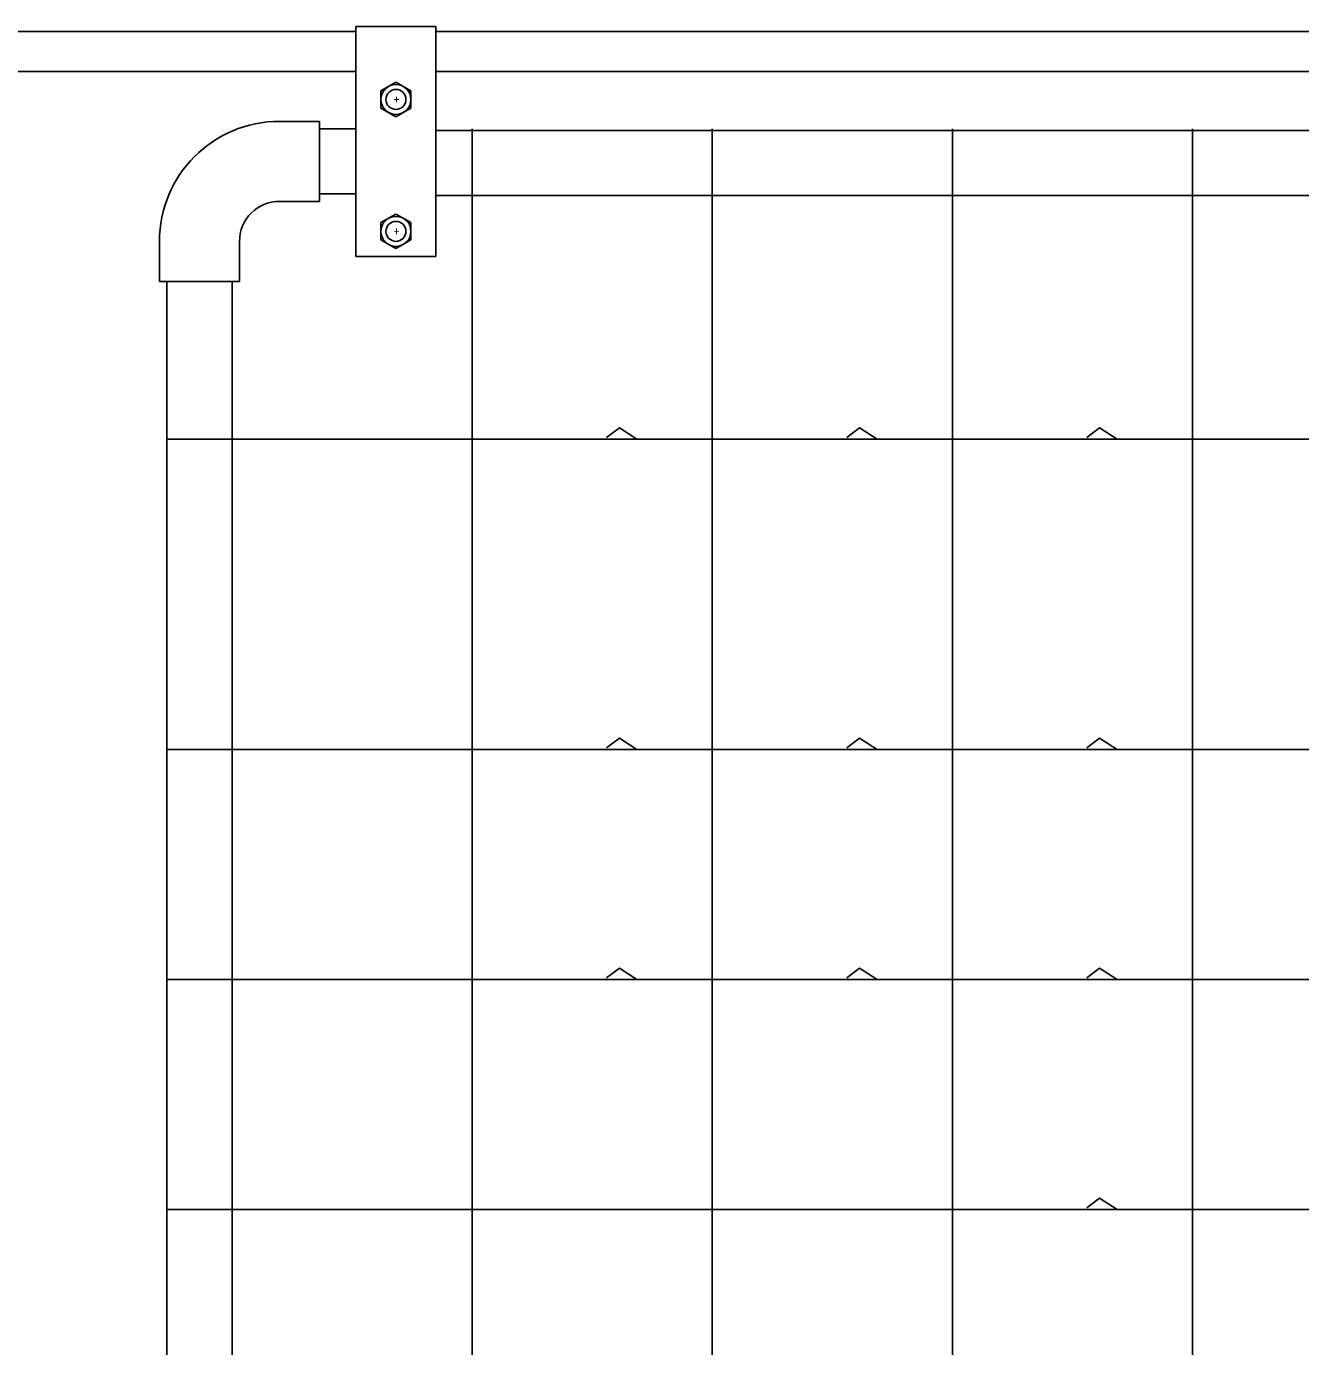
# Model space of a CAD drawing. Extents: x 997.6 to 1036.8, y 998.9 to 1022.7.
# Drawn here: x 1023.268 to 1024.263, y 1018.131 to 1019.162 of the extents above; entities that cross this region are included whole.
import ezdxf

# ---------------------------------------------------------------- set-up
doc = ezdxf.new("R2010")
doc.units = 0
doc.layers.add('Level 1', color=7, linetype='Continuous')

msp = doc.modelspace()

# ---------------------------------------------------------------- linework, layer by layer
at = {"layer": 'Level 1'}
for p, q in [((1023.5255, 1019.1579), (1023.0938, 1019.1579)), ((1023.5255, 1019.1618), (1023.588, 1019.1618)), ((1023.5255, 1018.9821), (1023.5255, 1019.1618)), ((1023.588, 1019.1618), (1023.588, 1018.9821)), ((1023.588, 1019.1579), (1025.0539, 1019.1579)), ((1023.5255, 1019.1267), (1023.0938, 1019.1267)), ((1023.588, 1019.1267), (1025.0539, 1019.1267)), ((1023.5451, 1019.1116), (1023.5568, 1019.1183)), ((1023.5451, 1019.1116), (1023.5451, 1019.0981)), ((1023.5685, 1019.1116), (1023.5568, 1019.1183)), ((1023.5685, 1019.1116), (1023.5685, 1019.0981)), ((1023.5568, 1019.0913), (1023.5451, 1019.0981)), ((1023.5568, 1019.0913), (1023.5685, 1019.0981)), ((1023.4972, 1019.0876), (1023.4659, 1019.0876)), ((1023.4972, 1019.0251), (1023.4972, 1019.0876)), ((1023.5255, 1019.0818), (1023.4972, 1019.0818)), ((1024.8097, 1019.0806), (1023.588, 1019.0806)), ((1023.6163, 1019.0818), (1023.6163, 1016.7809)), ((1023.8038, 1019.0818), (1023.8038, 1016.7809)), ((1023.9914, 1019.0818), (1023.9914, 1016.7809)), ((1024.1789, 1019.0818), (1024.1789, 1016.7809)), ((1023.5255, 1019.031), (1023.4972, 1019.031)), ((1024.8097, 1019.0298), (1023.588, 1019.0298)), ((1023.4972, 1019.0251), (1023.4659, 1019.0251)), ((1023.5451, 1019.0086), (1023.5568, 1019.0153)), ((1023.5451, 1019.0086), (1023.5451, 1018.9951)), ((1023.5685, 1019.0086), (1023.5568, 1019.0153)), ((1023.5685, 1019.0086), (1023.5685, 1018.9951)), ((1023.3722, 1018.9626), (1023.3722, 1018.9938)), ((1023.4347, 1018.9938), (1023.4347, 1018.9626)), ((1023.5568, 1018.9883), (1023.5451, 1018.9951)), ((1023.5568, 1018.9883), (1023.5685, 1018.9951)), ((1023.588, 1018.9821), (1023.5255, 1018.9821)), ((1023.4347, 1018.9626), (1023.3722, 1018.9626)), ((1023.378, 1016.9001), (1023.378, 1018.9626)), ((1023.4288, 1016.9001), (1023.4288, 1018.9626)), ((1023.378, 1018.8396), (1025.2674, 1018.8396)), ((1023.378, 1018.5973), (1025.2674, 1018.5973)), ((1023.378, 1018.4177), (1025.2674, 1018.4177)), ((1023.378, 1018.238), (1025.2674, 1018.238))]:
    msp.add_line(p, q, dxfattribs=at)
for points in [[(1023.7213, 1018.8408), (1023.7313, 1018.8483), (1023.745, 1018.8396)], [(1023.9088, 1018.8408), (1023.9188, 1018.8483), (1023.9325, 1018.8396)], [(1024.0963, 1018.8408), (1024.1063, 1018.8483), (1024.12, 1018.8396)], [(1023.7213, 1018.5986), (1023.7313, 1018.6061), (1023.745, 1018.5973)], [(1023.9088, 1018.5986), (1023.9188, 1018.6061), (1023.9325, 1018.5973)], [(1024.0963, 1018.5986), (1024.1063, 1018.6061), (1024.12, 1018.5973)], [(1023.7213, 1018.4189), (1023.7313, 1018.4264), (1023.745, 1018.4177)], [(1023.9088, 1018.4189), (1023.9188, 1018.4264), (1023.9325, 1018.4177)], [(1024.0963, 1018.4189), (1024.1063, 1018.4264), (1024.12, 1018.4177)], [(1024.0963, 1018.2393), (1024.1063, 1018.2468), (1024.12, 1018.238)]]:
    msp.add_lwpolyline(points, dxfattribs=at)
for centre, radius in [((1023.5568, 1019.1048), 0.0117), ((1023.5568, 1019.1048), 0.00781), ((1023.5568, 1019.0018), 0.0117), ((1023.5568, 1019.0018), 0.00781)]:
    msp.add_circle(centre, radius, dxfattribs=at)
for radius in [0.0938, 0.0313]:
    msp.add_arc((1023.4659, 1018.9939), radius, 90, 180, dxfattribs=at)

# ---------------------------------------------------------------- texts
for p in [(1023.5548, 1019.1018), (1023.5548, 1018.9988)]:
    msp.add_text('+', height=0.00625, dxfattribs=at).set_placement(p)

doc.saveas('drawing.dxf')
